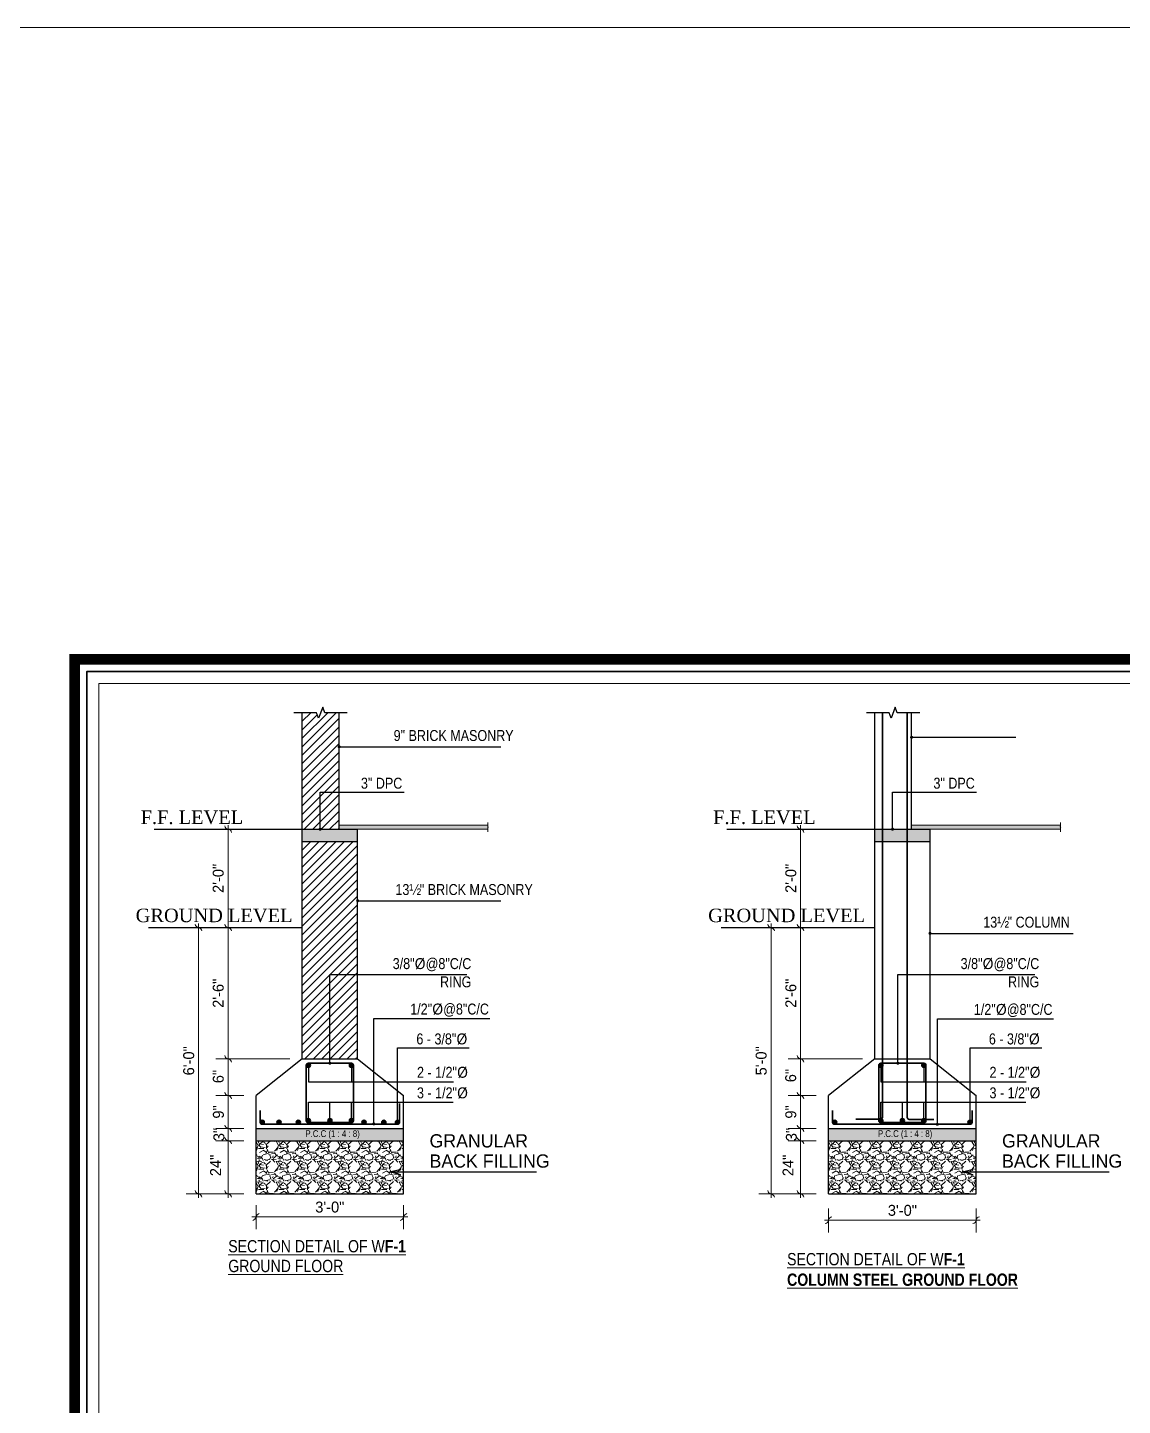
# Model space of a CAD drawing. Header units: inches. Extents: x 77090 to 90659, y -228139 to -226123.
# Drawn here: x 80750 to 81551, y -227131 to -226123 of the extents above; entities that cross this region are included whole.
import ezdxf

# ---------------------------------------------------------------- set-up
doc = ezdxf.new("R2010")
doc.units = ezdxf.units.IN
doc.header["$LTSCALE"] = 15
doc.header["$MEASUREMENT"] = 0
doc.header["$PDMODE"] = 66
doc.linetypes.add('ACAD_ISO02W100', pattern=[15, 12, -3])
doc.layers.get('0').update_dxf_attribs({"lineweight": 25})
doc.layers.get('Defpoints').update_dxf_attribs({"lineweight": 25})
for name, color, linetype, lineweight in [('DIM', 42, 'Continuous', 13), ('doted1', 30, 'ACAD_ISO02W100', 13), ('HACH', 8, 'Continuous', 13), ('level', 7, 'Continuous', 13), ('P-BEAM', 3, 'Continuous', 25), ('STEEL', 211, 'Continuous', 35), ('TEXTS', 41, 'Continuous', 13)]:
    doc.layers.add(name, color=color, linetype=linetype, lineweight=lineweight)
doc.styles.add('ADE', font='', dxfattribs={"height": 6})
doc.styles.get("Standard").update_dxf_attribs({"font": 'trebuc.ttf'})
doc.styles.add('style10', font='stylu.ttf', dxfattribs={"height": 12})
doc.styles.add('XFINE', font='romans.shx')
doc.styles.get('ADE').set_extended_font_data('Arial Rounded MT Bold')
doc.dimstyles.new('DIM100', dxfattribs={"dimscale": 0, "dimtxt": 9, "dimasz": 9, "dimexe": 0, "dimexo": 0, "dimgap": 2, "dimtad": 1, "dimrnd": 0.25, "dimzin": 1, "dimdsep": 46, "dimlunit": 4, "dimtxsty": 'Standard', "dimblk": 'INTEGRAL', "dimcen": 0.0625, "dimdle": 1, "dimse1": 1, "dimse2": 1, "dimclrd": 256, "dimclrt": 7, "dimadec": 0, "dimazin": 0, "dimtfac": 0.5, "dimtix": 1, "dimtmove": 1, "dimatfit": 3, "dimldrblk": 'DOTSMALL', "dimfxl": 0, "dimtolj": 1, "dimtzin": 0, "dimarcsym": 0})
doc.dimstyles.new('Standard 1', dxfattribs={"dimtxt": 9, "dimasz": 8, "dimexe": 9, "dimexo": 9, "dimgap": 3, "dimtad": 1, "dimdec": 1, "dimlfac": -1, "dimzin": 3, "dimdsep": 46, "dimlunit": 4, "dimtxsty": 'XFINE', "dimblk": 'ARCHTICK', "dimcen": 0.09, "dimdle": 9, "dimclrd": 42, "dimclre": 6, "dimclrt": 7, "dimadec": 0, "dimazin": 0, "dimtfac": 1, "dimtdec": 1, "dimtofl": 0, "dimtmove": 2, "dimatfit": 3, "dimldrblk": 'ARCHTICK', "dimfxl": 0, "dimtolj": 1, "dimtzin": 0, "dimlwd": -1, "dimlwe": -1, "dimarcsym": 0})
doc.dimstyles.new('STANDARD$7', dxfattribs={"dimtxt": 2, "dimasz": 3, "dimexe": 2, "dimexo": 1, "dimgap": 0.5, "dimtad": 3, "dimzin": 3, "dimdsep": 46, "dimlunit": 4, "dimtxsty": 'Standard', "dimcen": 0.0625, "dimclrd": 256, "dimclre": 256, "dimclrt": 256, "dimadec": 0, "dimazin": 0, "dimtfac": 1, "dimtmove": 0, "dimatfit": 3, "dimfxl": 0, "dimtolj": 1, "dimtzin": 0, "dimarcsym": 0})

# ---------------------------------------------------------------- blocks, each defined once
blk = doc.blocks.new('_Integral')
at = {"color": 0, "linetype": 'ByBlock', "lineweight": -2}
for centre, start, end in [((0.44, -0.09), 102, 168), ((-0.44, 0.09), 282, 348)]:
    blk.add_arc(centre, 0.454, start, end, dxfattribs=at)
blk = doc.blocks.new('*D58')
at = {"layer": 'Defpoints', "color": 0}
for p in [(81336.3, -226977.9), (81444.3, -226977.9), (81444.3, -226995.5)]:
    blk.add_point(p, dxfattribs=at)
at = {"layer": 'DIM'}
for p, q in [((81336.3, -226986.9), (81336.3, -227004.5)), ((81444.3, -226986.9), (81444.3, -227004.5))]:
    blk.add_line(p, q, dxfattribs=at)
at = {"layer": 'DIM', "color": 42}
blk.add_line((81333.3, -226995.5), (81447.3, -226995.5), dxfattribs=at)
at = {"layer": 'DIM', "color": 42, "xscale": 7, "yscale": 7, "zscale": 7, "rotation": 180}
blk.add_blockref('_Integral', (81336.3, -226995.5), dxfattribs=at)
at = {"layer": 'DIM', "color": 42, "xscale": 7, "yscale": 7, "zscale": 7}
blk.add_blockref('_Integral', (81444.3, -226995.5), dxfattribs=at)
at = {"layer": 'DIM', "color": 7, "insert": (81390.3, -226988.4), "char_height": 12, "attachment_point": 5, "style": 'style10'}
blk.add_mtext('\\A1;{\\H0.66667x;3\'-0"}', dxfattribs=at)
blk = doc.blocks.new('_ArchTick')
at = {"color": 0, "linetype": 'ByBlock', "lineweight": 5, "const_width": 0.15}
blk.add_lwpolyline([(-0.5, -0.5), (0.5, 0.5)], dxfattribs=at)
blk = doc.blocks.new('*D107')
at = {"layer": 'Defpoints', "color": 0}
for p in [(81315.8, -226928.4), (81336.3, -226928.4), (81336.3, -226937.4)]:
    blk.add_point(p, dxfattribs=at)
at = {"layer": 'DIM', "color": 42}
blk.add_line((81315.8, -226940.4), (81315.8, -226925.4), dxfattribs=at)
at = {"layer": 'DIM'}
for p, q in [((81327.3, -226928.4), (81306.8, -226928.4)), ((81327.3, -226937.4), (81306.8, -226937.4))]:
    blk.add_line(p, q, dxfattribs=at)
at = {"layer": 'DIM', "color": 42, "xscale": 7, "yscale": 7, "zscale": 7}
for p, rotation in [((81315.8, -226928.4), 90), ((81315.8, -226937.4), 270)]:
    blk.add_blockref('_Integral', p, dxfattribs=dict(at, rotation=rotation))
at = {"layer": 'DIM', "color": 7, "insert": (81309.1, -226932.9), "char_height": 12, "attachment_point": 5, "rotation": 90, "style": 'style10'}
blk.add_mtext('\\A1;{\\H0.66667x;3"}', dxfattribs=at)
blk = doc.blocks.new('*D108')
at = {"layer": 'Defpoints', "color": 0}
for p in [(81315.8, -226904.4), (81336.3, -226904.4), (81336.3, -226928.4)]:
    blk.add_point(p, dxfattribs=at)
at = {"layer": 'DIM'}
for p, q in [((81327.3, -226904.4), (81306.8, -226904.4)), ((81327.3, -226928.4), (81306.8, -226928.4))]:
    blk.add_line(p, q, dxfattribs=at)
at = {"layer": 'DIM', "color": 42}
blk.add_line((81315.8, -226931.4), (81315.8, -226901.4), dxfattribs=at)
at = {"layer": 'DIM', "color": 42, "xscale": 7, "yscale": 7, "zscale": 7}
for p, rotation in [((81315.8, -226904.4), 90), ((81315.8, -226928.4), 270)]:
    blk.add_blockref('_Integral', p, dxfattribs=dict(at, rotation=rotation))
at = {"layer": 'DIM', "color": 7, "insert": (81308.7, -226916.4), "char_height": 12, "attachment_point": 5, "rotation": 90, "style": 'style10'}
blk.add_mtext('\\A1;{\\H0.66667x;9"}', dxfattribs=at)
blk = doc.blocks.new('*D109')
at = {"layer": 'Defpoints', "color": 0}
for p in [(81315.8, -226877.6), (81370, -226877.6), (81336.3, -226904.4)]:
    blk.add_point(p, dxfattribs=at)
at = {"layer": 'DIM', "color": 42}
blk.add_line((81315.8, -226907.4), (81315.8, -226874.6), dxfattribs=at)
at = {"layer": 'DIM'}
for p, q in [((81361, -226877.6), (81306.8, -226877.6)), ((81327.3, -226904.4), (81306.8, -226904.4))]:
    blk.add_line(p, q, dxfattribs=at)
at = {"layer": 'DIM', "color": 42, "xscale": 7, "yscale": 7, "zscale": 7}
for p, rotation in [((81315.8, -226877.6), 90), ((81315.8, -226904.4), 270)]:
    blk.add_blockref('_Integral', p, dxfattribs=dict(at, rotation=rotation))
at = {"layer": 'DIM', "color": 7, "insert": (81308.6, -226889.8), "char_height": 12, "attachment_point": 5, "rotation": 90, "style": 'style10'}
blk.add_mtext('\\A1;{\\H0.66667x;6"}', dxfattribs=at)
blk = doc.blocks.new('*D110')
at = {"layer": 'Defpoints', "color": 0}
for p in [(81315.8, -226781.6), (81370, -226781.6), (81370, -226877.6)]:
    blk.add_point(p, dxfattribs=at)
at = {"layer": 'DIM'}
for p, q in [((81361, -226781.6), (81306.8, -226781.6)), ((81361, -226877.6), (81306.8, -226877.6))]:
    blk.add_line(p, q, dxfattribs=at)
at = {"layer": 'DIM', "color": 42}
blk.add_line((81315.8, -226880.6), (81315.8, -226778.6), dxfattribs=at)
at = {"layer": 'DIM', "color": 42, "xscale": 7, "yscale": 7, "zscale": 7}
for p, rotation in [((81315.8, -226781.6), 90), ((81315.8, -226877.6), 270)]:
    blk.add_blockref('_Integral', p, dxfattribs=dict(at, rotation=rotation))
at = {"layer": 'DIM', "color": 7, "insert": (81308.7, -226829.6), "char_height": 12, "attachment_point": 5, "rotation": 90, "style": 'style10'}
blk.add_mtext('\\A1;{\\H0.66667x;2\'-6"}', dxfattribs=at)
blk = doc.blocks.new('*D111')
at = {"layer": 'Defpoints', "color": 0}
for p in [(81315.8, -226709.6), (81370, -226709.6), (81370, -226781.6)]:
    blk.add_point(p, dxfattribs=at)
at = {"layer": 'DIM'}
for p, q in [((81361, -226709.6), (81306.8, -226709.6)), ((81361, -226781.6), (81306.8, -226781.6))]:
    blk.add_line(p, q, dxfattribs=at)
at = {"layer": 'DIM', "color": 42}
blk.add_line((81315.8, -226784.6), (81315.8, -226706.6), dxfattribs=at)
at = {"layer": 'DIM', "color": 42, "xscale": 7, "yscale": 7, "zscale": 7}
for p, rotation in [((81315.8, -226709.6), 90), ((81315.8, -226781.6), 270)]:
    blk.add_blockref('_Integral', p, dxfattribs=dict(at, rotation=rotation))
at = {"layer": 'DIM', "color": 7, "insert": (81308.7, -226745.6), "char_height": 12, "attachment_point": 5, "rotation": 90, "style": 'style10'}
blk.add_mtext('\\A1;{\\H0.66667x;2\'-0"}', dxfattribs=at)
blk = doc.blocks.new('*D59')
at = {"layer": 'Defpoints', "color": 0}
for p in [(81294.2, -226781.6), (81333.9, -226781.6), (81336.3, -226976.3)]:
    blk.add_point(p, dxfattribs=at)
at = {"layer": 'DIM'}
for p, q in [((81324.9, -226781.6), (81285.2, -226781.6)), ((81327.3, -226976.3), (81285.2, -226976.3))]:
    blk.add_line(p, q, dxfattribs=at)
at = {"layer": 'DIM', "color": 42}
blk.add_line((81294.2, -226979.3), (81294.2, -226778.6), dxfattribs=at)
at = {"layer": 'DIM', "color": 42, "xscale": 7, "yscale": 7, "zscale": 7}
for p, rotation in [((81294.2, -226781.6), 90), ((81294.2, -226976.3), 270)]:
    blk.add_blockref('_Integral', p, dxfattribs=dict(at, rotation=rotation))
at = {"layer": 'DIM', "color": 7, "insert": (81287, -226879), "char_height": 12, "attachment_point": 5, "rotation": 90, "style": 'style10'}
blk.add_mtext('\\A1;{\\H0.66667x;5\'-0"}', dxfattribs=at)
blk = doc.blocks.new('*D60')
at = {"layer": 'Defpoints', "color": 0}
for p in [(80917.3, -226975.5), (81025.3, -226975.5), (81025.3, -226993.2)]:
    blk.add_point(p, dxfattribs=at)
at = {"layer": 'DIM'}
for p, q in [((80917.3, -226984.5), (80917.3, -227002.2)), ((81025.3, -226984.5), (81025.3, -227002.2))]:
    blk.add_line(p, q, dxfattribs=at)
at = {"layer": 'DIM', "color": 42}
blk.add_line((80914.3, -226993.2), (81028.3, -226993.2), dxfattribs=at)
at = {"layer": 'DIM', "color": 42, "xscale": 7, "yscale": 7, "zscale": 7, "rotation": 180}
blk.add_blockref('_Integral', (80917.3, -226993.2), dxfattribs=at)
at = {"layer": 'DIM', "color": 42, "xscale": 7, "yscale": 7, "zscale": 7}
blk.add_blockref('_Integral', (81025.3, -226993.2), dxfattribs=at)
at = {"layer": 'DIM', "color": 7, "insert": (80971.3, -226986), "char_height": 12, "attachment_point": 5, "style": 'style10'}
blk.add_mtext('\\A1;{\\H0.66667x;3\'-0"}', dxfattribs=at)
blk = doc.blocks.new('*D112')
at = {"layer": 'Defpoints', "color": 0}
for p in [(80896.9, -226928.4), (80917.3, -226928.4), (80917.3, -226937.4)]:
    blk.add_point(p, dxfattribs=at)
at = {"layer": 'DIM', "color": 42}
blk.add_line((80896.9, -226940.4), (80896.9, -226925.4), dxfattribs=at)
at = {"layer": 'DIM'}
for p, q in [((80908.3, -226928.4), (80887.9, -226928.4)), ((80908.3, -226937.4), (80887.9, -226937.4))]:
    blk.add_line(p, q, dxfattribs=at)
at = {"layer": 'DIM', "color": 42, "xscale": 7, "yscale": 7, "zscale": 7}
for p, rotation in [((80896.9, -226928.4), 90), ((80896.9, -226937.4), 270)]:
    blk.add_blockref('_Integral', p, dxfattribs=dict(at, rotation=rotation))
at = {"layer": 'DIM', "color": 7, "insert": (80890.2, -226932.9), "char_height": 12, "attachment_point": 5, "rotation": 90, "style": 'style10'}
blk.add_mtext('\\A1;{\\H0.66667x;3"}', dxfattribs=at)
blk = doc.blocks.new('*D113')
at = {"layer": 'Defpoints', "color": 0}
for p in [(80896.9, -226904.4), (80917.3, -226904.4), (80917.3, -226928.4)]:
    blk.add_point(p, dxfattribs=at)
at = {"layer": 'DIM'}
for p, q in [((80908.3, -226904.4), (80887.9, -226904.4)), ((80908.3, -226928.4), (80887.9, -226928.4))]:
    blk.add_line(p, q, dxfattribs=at)
at = {"layer": 'DIM', "color": 42}
blk.add_line((80896.9, -226931.4), (80896.9, -226901.4), dxfattribs=at)
at = {"layer": 'DIM', "color": 42, "xscale": 7, "yscale": 7, "zscale": 7}
for p, rotation in [((80896.9, -226904.4), 90), ((80896.9, -226928.4), 270)]:
    blk.add_blockref('_Integral', p, dxfattribs=dict(at, rotation=rotation))
at = {"layer": 'DIM', "color": 7, "insert": (80889.8, -226916.4), "char_height": 12, "attachment_point": 5, "rotation": 90, "style": 'style10'}
blk.add_mtext('\\A1;{\\H0.66667x;9"}', dxfattribs=at)
blk = doc.blocks.new('*D114')
at = {"layer": 'Defpoints', "color": 0}
for p in [(80896.9, -226877.6), (80951.1, -226877.6), (80917.3, -226904.4)]:
    blk.add_point(p, dxfattribs=at)
at = {"layer": 'DIM', "color": 42}
blk.add_line((80896.9, -226907.4), (80896.9, -226874.6), dxfattribs=at)
at = {"layer": 'DIM'}
for p, q in [((80942.1, -226877.6), (80887.9, -226877.6)), ((80908.3, -226904.4), (80887.9, -226904.4))]:
    blk.add_line(p, q, dxfattribs=at)
at = {"layer": 'DIM', "color": 42, "xscale": 7, "yscale": 7, "zscale": 7}
for p, rotation in [((80896.9, -226877.6), 90), ((80896.9, -226904.4), 270)]:
    blk.add_blockref('_Integral', p, dxfattribs=dict(at, rotation=rotation))
at = {"layer": 'DIM', "color": 7, "insert": (80889.7, -226890.5), "char_height": 12, "attachment_point": 5, "rotation": 90, "style": 'style10'}
blk.add_mtext('\\A1;{\\H0.66667x;6"}', dxfattribs=at)
blk = doc.blocks.new('*D115')
at = {"layer": 'Defpoints', "color": 0}
for p in [(80896.9, -226781.6), (80951.1, -226781.6), (80951.1, -226877.6)]:
    blk.add_point(p, dxfattribs=at)
at = {"layer": 'DIM'}
for p, q in [((80942.1, -226781.6), (80887.9, -226781.6)), ((80942.1, -226877.6), (80887.9, -226877.6))]:
    blk.add_line(p, q, dxfattribs=at)
at = {"layer": 'DIM', "color": 42}
blk.add_line((80896.9, -226880.6), (80896.9, -226778.6), dxfattribs=at)
at = {"layer": 'DIM', "color": 42, "xscale": 7, "yscale": 7, "zscale": 7}
for p, rotation in [((80896.9, -226781.6), 90), ((80896.9, -226877.6), 270)]:
    blk.add_blockref('_Integral', p, dxfattribs=dict(at, rotation=rotation))
at = {"layer": 'DIM', "color": 7, "insert": (80889.7, -226829.6), "char_height": 12, "attachment_point": 5, "rotation": 90, "style": 'style10'}
blk.add_mtext('\\A1;{\\H0.66667x;2\'-6"}', dxfattribs=at)
blk = doc.blocks.new('*D116')
at = {"layer": 'Defpoints', "color": 0}
for p in [(80896.9, -226709.6), (80951.1, -226709.6), (80951.1, -226781.6)]:
    blk.add_point(p, dxfattribs=at)
at = {"layer": 'DIM'}
for p, q in [((80942.1, -226709.6), (80887.9, -226709.6)), ((80942.1, -226781.6), (80887.9, -226781.6))]:
    blk.add_line(p, q, dxfattribs=at)
at = {"layer": 'DIM', "color": 42}
blk.add_line((80896.9, -226784.6), (80896.9, -226706.6), dxfattribs=at)
at = {"layer": 'DIM', "color": 42, "xscale": 7, "yscale": 7, "zscale": 7}
for p, rotation in [((80896.9, -226709.6), 90), ((80896.9, -226781.6), 270)]:
    blk.add_blockref('_Integral', p, dxfattribs=dict(at, rotation=rotation))
at = {"layer": 'DIM', "color": 7, "insert": (80889.7, -226745.6), "char_height": 12, "attachment_point": 5, "rotation": 90, "style": 'style10'}
blk.add_mtext('\\A1;{\\H0.66667x;2\'-0"}', dxfattribs=at)
blk = doc.blocks.new('*D61')
at = {"layer": 'Defpoints', "color": 0}
for p in [(80875.3, -226781.6), (80915, -226781.6), (80917.3, -226976.3)]:
    blk.add_point(p, dxfattribs=at)
at = {"layer": 'DIM'}
for p, q in [((80906, -226781.6), (80866.3, -226781.6)), ((80908.3, -226976.3), (80866.3, -226976.3))]:
    blk.add_line(p, q, dxfattribs=at)
at = {"layer": 'DIM', "color": 42}
blk.add_line((80875.3, -226979.3), (80875.3, -226778.6), dxfattribs=at)
at = {"layer": 'DIM', "color": 42, "xscale": 7, "yscale": 7, "zscale": 7}
for p, rotation in [((80875.3, -226781.6), 90), ((80875.3, -226976.3), 270)]:
    blk.add_blockref('_Integral', p, dxfattribs=dict(at, rotation=rotation))
at = {"layer": 'DIM', "color": 7, "insert": (80868.1, -226879), "char_height": 12, "attachment_point": 5, "rotation": 90, "style": 'style10'}
blk.add_mtext('\\A1;{\\H0.66667x;6\'-0"}', dxfattribs=at)
blk = doc.blocks.new('*D404')
at = {"layer": 'Defpoints', "color": 0}
for p in [(80896.9, -226937.4), (80917.3, -226937.4), (80917.3, -226976.3)]:
    blk.add_point(p, dxfattribs=at)
at = {"layer": 'DIM', "color": 42}
blk.add_line((80896.9, -226979.3), (80896.9, -226934.4), dxfattribs=at)
at = {"layer": 'DIM'}
for p, q in [((80908.3, -226937.4), (80887.9, -226937.4)), ((80908.3, -226976.3), (80887.9, -226976.3))]:
    blk.add_line(p, q, dxfattribs=at)
at = {"layer": 'DIM', "color": 42, "xscale": 7, "yscale": 7, "zscale": 7}
for p, rotation in [((80896.9, -226937.4), 90), ((80896.9, -226976.3), 270)]:
    blk.add_blockref('_Integral', p, dxfattribs=dict(at, rotation=rotation))
at = {"layer": 'DIM', "color": 7, "insert": (80887.7, -226955.5), "char_height": 12, "attachment_point": 5, "rotation": 90, "style": 'style10'}
blk.add_mtext('\\A1;{\\H0.66667x;24"}', dxfattribs=at)
blk = doc.blocks.new('*D405')
at = {"layer": 'Defpoints', "color": 0}
for p in [(81315.8, -226937.4), (81336.3, -226937.4), (81336.3, -226976.3)]:
    blk.add_point(p, dxfattribs=at)
at = {"layer": 'DIM', "color": 42}
blk.add_line((81315.8, -226979.3), (81315.8, -226934.4), dxfattribs=at)
at = {"layer": 'DIM'}
for p, q in [((81327.3, -226937.4), (81306.8, -226937.4)), ((81327.3, -226976.3), (81306.8, -226976.3))]:
    blk.add_line(p, q, dxfattribs=at)
at = {"layer": 'DIM', "color": 42, "xscale": 7, "yscale": 7, "zscale": 7}
for p, rotation in [((81315.8, -226937.4), 90), ((81315.8, -226976.3), 270)]:
    blk.add_blockref('_Integral', p, dxfattribs=dict(at, rotation=rotation))
at = {"layer": 'DIM', "color": 7, "insert": (81306.6, -226955.5), "char_height": 12, "attachment_point": 5, "rotation": 90, "style": 'style10'}
blk.add_mtext('\\A1;{\\H0.66667x;24"}', dxfattribs=at)

msp = doc.modelspace()

# ---------------------------------------------------------------- hatches: boundary and pattern name
at = {"layer": 'HACH', "ltscale": 10}
h = msp.add_hatch(dxfattribs=at)
h.set_pattern_fill('ANSI31', color=256, scale=35, style=0)
h.set_pattern_definition([(45, (10509.353, -49170.5646), (-3.09359217, 3.09359217), [])])
h.paths.add_polyline_path([(80978.1, -226624.44), (80967.6, -226624.44), (80966.1, -226620.31), (80963.1, -226628.56), (80961.6, -226624.44), (80951.1, -226624.44), (80951.1, -226709.63), (80978.1, -226709.63)])
for points in [[(80991.6, -226709.63), (80951.1, -226709.63), (80951.1, -226718.63), (80991.6, -226718.63)], [(81087.02, -226706.63), (80978.1, -226706.63), (80978.1, -226709.63), (81087.02, -226709.63), (81087.02, -226708.13), (81086.68, -226708.01), (81087.02, -226707.88)], [(81410.53, -226709.63), (81370.03, -226709.63), (81370.03, -226718.63), (81410.53, -226718.63)], [(81505.95, -226706.63), (81397.03, -226706.63), (81397.03, -226709.63), (81505.95, -226709.63), (81505.95, -226708.13), (81505.61, -226708.01), (81505.95, -226707.88)]]:
    msp.add_hatch(color=256, dxfattribs=at).paths.add_polyline_path(points)
h = msp.add_hatch(dxfattribs=at)
h.set_pattern_fill('ANSI31', color=256, scale=35, style=0)
h.set_pattern_definition([(45, (-3261.2406, -37278.0993), (-3.09359217, 3.09359217), [])])
h.paths.add_polyline_path([(80991.6, -226718.63), (80951.1, -226718.63), (80951.1, -226877.63), (80991.6, -226877.63)])
h = msp.add_hatch(dxfattribs=at)
h.set_pattern_fill('AR-CONC', color=256, scale=0.5, style=0)
h.set_pattern_definition([(50, (9997.754, -49427.6532), (3.586300913, -0.313760675), [0.375, -4.125]), (355, (9997.754, -49427.6532), (-0.69375667, 3.76096067), [0.3, -3.3]), (100.4514, (9998.0528, -49427.6794), (2.89254691, 3.44719771), [0.31870095, -3.50571056]), (46.1842, (9997.754, -49426.653), (5.33620524, -0.82759507), [0.5625, -6.1875]), (96.6356, (9998.1986, -49426.722), (4.67331353, 4.87058935), [0.47805144, -5.258565]), (351.1842, (9997.754, -49426.653), (4.67330973, 4.870593), [0.45, -4.95]), (21, (9998.254, -49426.9032), (2.98453526, -2.013094453), [0.375, -4.125]), (326, (9998.254, -49426.9032), (1.21657666, 3.625750225), [0.3, -3.3]), (71.4514, (9998.5026, -49427.071), (4.20111314, 1.612652484), [0.31870095, -3.50571056]), (37.5, (9997.7539, -49427.6532), (0.060799277, 1.664469269), [0, -3.26, 0, -3.35, 0, -3.3125]), (7.5, (9997.7539, -49427.6532), (1.315347687, 1.97205856), [0, -1.91, 0, -3.185, 0, -1.2625]), (327.5, (9996.6389, -49427.6532), (2.669112181, -0.112774359), [0, -1.25, 0, -3.9, 0, -5.175]), (317.5, (9996.139, -49427.6532), (2.915930847, 0.500524912), [0, -1.625, 0, -2.59, 0, -3.675])])
h.paths.add_polyline_path([(81025.35, -226928.42), (80917.35, -226928.42), (80917.35, -226937.42), (81025.35, -226937.42)])
h.paths.add_polyline_path([(80940.02, -226937.73), (80994.9, -226937.73), (80994.9, -226927.41), (80940.02, -226927.41)], flags=9)
h = msp.add_hatch(dxfattribs=at)
h.set_pattern_fill('AR-CONC', color=256, scale=0.5, style=0)
h.set_pattern_definition([(50, (10416.6824, -49427.6532), (3.586300913, -0.313760675), [0.375, -4.125]), (355, (10416.6824, -49427.6532), (-0.69375667, 3.76096067), [0.3, -3.3]), (100.4514, (10416.9813, -49427.6794), (2.89254691, 3.44719771), [0.31870095, -3.50571056]), (46.1842, (10416.6824, -49426.653), (5.33620524, -0.82759507), [0.5625, -6.1875]), (96.6356, (10417.127, -49426.722), (4.67331353, 4.87058935), [0.47805144, -5.258565]), (351.1842, (10416.6824, -49426.653), (4.67330973, 4.870593), [0.45, -4.95]), (21, (10417.1824, -49426.9032), (2.98453526, -2.013094453), [0.375, -4.125]), (326, (10417.1824, -49426.9032), (1.21657666, 3.625750225), [0.3, -3.3]), (71.4514, (10417.431, -49427.071), (4.20111314, 1.612652484), [0.31870095, -3.50571056]), (37.5, (10416.6824, -49427.6532), (0.060799277, 1.664469269), [0, -3.26, 0, -3.35, 0, -3.3125]), (7.5, (10416.6824, -49427.6532), (1.315347687, 1.97205856), [0, -1.91, 0, -3.185, 0, -1.2625]), (327.5, (10415.5674, -49427.6532), (2.669112181, -0.112774359), [0, -1.25, 0, -3.9, 0, -5.175]), (317.5, (10415.0674, -49427.6532), (2.915930847, 0.500524912), [0, -1.625, 0, -2.59, 0, -3.675])])
h.paths.add_polyline_path([(81444.28, -226928.42), (81336.28, -226928.42), (81336.28, -226937.42), (81444.28, -226937.42)])
h.paths.add_polyline_path([(81358.95, -226937.73), (81413.82, -226937.73), (81413.82, -226927.41), (81358.95, -226927.41)], flags=9)
h = msp.add_hatch(dxfattribs=at)
h.set_pattern_fill('GRAVEL', color=256, scale=15, style=0)
h.set_pattern_definition([(228.0128, (10.8, 15), (-119.9999734824, -135.000020124), [2.01804, -199.78632]), (184.9697, (9.45, 13.5), (180.0000157728, 14.9998696051), [3.46302, -342.838875]), (132.5104, (6, 13.2), (149.9998607752, -165.000130108), [2.44182, -241.74048]), (267.2737, (0.15, 9.45), (14.999940266, 300.0000044246), [3.15357, -312.20337]), (292.8337, (0, 6.3), (-75.0001485816, 179.9999461767), [3.092325, -306.140595]), (357.2737, (1.2, 3.45), (-300.0000044246, 14.999940266), [3.15357, -312.20337]), (37.6942, (4.35, 3.3), (-195.0001101843, -149.9998560774), [4.170435, -412.872735]), (72.2553, (7.65, 5.85), (105.0001614406, 329.9999434686), [3.93732, -389.794815]), (121.4296, (8.85, 9.6), (-120.0001235126, 194.9999255474), [3.16425, -313.261095]), (175.2364, (7.2, 12.3), (165.000014195, -14.99987299), [3.61248, -177.011445]), (222.3974, (3.6, 12.6), (-180.0001102661, -164.9998812302), [4.67172, -462.500625]), (138.8141, (15, 9.3), (-105.000044202, 89.9999597), [1.594515, -157.85766]), (171.4692, (13.8, 10.35), (194.9999742722, -30.0001186506), [3.033555, -300.322665]), (225, (10.8, 10.8), (-2e-15, -15.00000464), [2.121315, -19.09188]), (203.1986, (9.75, 12.6), (74.99999596, 30.000019879), [1.14237, -113.094225]), (291.8014, (8.7, 12.15), (-14.999998658, 45.000004095), [1.615545, -79.16193]), (30.9638, (9.3, 10.65), (44.999970334, 30.000037253), [2.623935, -84.840345]), (161.5651, (11.55, 12), (30.00000652, -14.99997605), [1.897365, -45.536805]), (16.3895, (0, 12.15), (150.0000329762, 44.9998906473), [2.658, -263.142675]), (70.3462, (2.55, 12.9), (-59.9999287106, -165.000032034), [2.229915, -220.76112]), (293.1986, (11.55, 15), (-30.000019879, 74.99999596), [2.284725, -111.95187]), (343.6105, (12.45, 12.9), (-150.0000329762, 44.9998906473), [2.658, -263.142675]), (339.444, (0, 2.85), (-75.000027668, 29.999939946), [2.5632, -125.59686]), (294.7751, (2.4, 1.95), (-74.9998828387, 165.0000513276), [2.14767, -212.619645]), (66.8014, (11.7, 0), (30.000019879, 74.99999596), [2.284725, -111.95187]), (17.354, (12.6, 2.1), (-195.0000302865, -59.999917534), [2.514465, -248.93136]), (69.444, (4.35, 0), (-29.999939946, -75.000027668), [1.2816, -126.87846]), (101.3099, (10.8, 0), (-14.999964482, 60.000011283), [0.76485, -75.720435]), (165.9638, (10.65, 0.75), (45.00000819, -14.99997086), [3.092325, -58.75425]), (186.009, (7.65, 1.5), (149.9999962636, 14.9999897622), [2.86575, -283.708845]), (303.6901, (9.3, 9.3), (-15.00002002, 29.99999337), [2.16333, -51.919935]), (353.1572, (10.5, 7.5), (254.9999904822, -30.0001199689), [3.77691, -373.913445]), (60.9454, (14.25, 7.05), (-60.000000408, -105.0000057685), [1.54434, -152.89011]), (90, (15, 8.4), (-15, 15), [0.9, -14.1]), (120.2564, (7.35, 1.95), (59.999923302, -105.000036838), [2.08386, -206.3028]), (48.0128, (6.3, 3.75), (119.9999734824, 135.000020124), [4.03608, -197.76828]), (0, (9, 6.75), (15, 15), [3.9, -11.1]), (325.3048, (12.9, 6.75), (-149.9999138848, 105.000129144), [2.37171, -234.79911]), (254.0546, (14.85, 5.4), (-14.99999834, -60.0000019), [2.18403, -107.01762]), (207.646, (14.25, 3.3), (-284.9999371077, -150.0001156975), [3.555975, -352.04211]), (175.4261, (11.1, 1.65), (-195.0000083747, 14.9999220174), [3.761985, -372.43611])])
h.paths.add_polyline_path([(81025.35, -226937.42), (80917.35, -226937.42), (80917.35, -226976.35), (81025.35, -226976.35)])
h = msp.add_hatch(dxfattribs=at)
h.set_pattern_fill('GRAVEL', color=256, scale=15, style=0)
h.set_pattern_definition([(228.0128, (429.7285, 15), (-119.9999734824, -135.000020124), [2.01804, -199.78632]), (184.9697, (428.3785, 13.5), (180.0000157728, 14.9998696051), [3.46302, -342.838875]), (132.5104, (424.9285, 13.2), (149.9998607752, -165.000130108), [2.44182, -241.74048]), (267.2737, (419.0785, 9.45), (14.999940266, 300.0000044246), [3.15357, -312.20337]), (292.8337, (418.9285, 6.3), (-75.0001485816, 179.9999461767), [3.092325, -306.140595]), (357.2737, (420.1285, 3.45), (-300.0000044246, 14.999940266), [3.15357, -312.20337]), (37.6942, (423.2785, 3.3), (-195.0001101843, -149.9998560774), [4.170435, -412.872735]), (72.2553, (426.5785, 5.85), (105.0001614406, 329.9999434686), [3.93732, -389.794815]), (121.4296, (427.7785, 9.6), (-120.0001235126, 194.9999255474), [3.16425, -313.261095]), (175.2364, (426.1285, 12.3), (165.000014195, -14.99987299), [3.61248, -177.011445]), (222.3974, (422.5285, 12.6), (-180.0001102661, -164.9998812302), [4.67172, -462.500625]), (138.8141, (433.9285, 9.3), (-105.000044202, 89.9999597), [1.594515, -157.85766]), (171.4692, (432.7285, 10.35), (194.9999742722, -30.0001186506), [3.033555, -300.322665]), (225, (429.729, 10.8), (-2e-15, -15.00000464), [2.121315, -19.09188]), (203.1986, (428.6785, 12.6), (74.99999596, 30.000019879), [1.14237, -113.094225]), (291.8014, (427.6285, 12.15), (-14.999998658, 45.000004095), [1.615545, -79.16193]), (30.9638, (428.2285, 10.65), (44.999970334, 30.000037253), [2.623935, -84.840345]), (161.5651, (430.4785, 12), (30.00000652, -14.99997605), [1.897365, -45.536805]), (16.3895, (418.9285, 12.15), (150.0000329762, 44.9998906473), [2.658, -263.142675]), (70.3462, (421.4785, 12.9), (-59.9999287106, -165.000032034), [2.229915, -220.76112]), (293.1986, (430.4785, 15), (-30.000019879, 74.99999596), [2.284725, -111.95187]), (343.6105, (431.3785, 12.9), (-150.0000329762, 44.9998906473), [2.658, -263.142675]), (339.444, (418.9285, 2.85), (-75.000027668, 29.999939946), [2.5632, -125.59686]), (294.7751, (421.3285, 1.95), (-74.9998828387, 165.0000513276), [2.14767, -212.619645]), (66.8014, (430.6285, 0), (30.000019879, 74.99999596), [2.284725, -111.95187]), (17.354, (431.5285, 2.1), (-195.0000302865, -59.999917534), [2.514465, -248.93136]), (69.444, (423.2785, 0), (-29.999939946, -75.000027668), [1.2816, -126.87846]), (101.3099, (429.7285, 0), (-14.999964482, 60.000011283), [0.76485, -75.720435]), (165.9638, (429.5785, 0.75), (45.00000819, -14.99997086), [3.092325, -58.75425]), (186.009, (426.5785, 1.5), (149.9999962636, 14.9999897622), [2.86575, -283.708845]), (303.6901, (428.2285, 9.3), (-15.00002002, 29.99999337), [2.16333, -51.919935]), (353.1572, (429.4285, 7.5), (254.9999904822, -30.0001199689), [3.77691, -373.913445]), (60.9454, (433.1785, 7.05), (-60.000000408, -105.0000057685), [1.54434, -152.89011]), (90, (433.929, 8.4), (-15, 15), [0.9, -14.1]), (120.2564, (426.2785, 1.95), (59.999923302, -105.000036838), [2.08386, -206.3028]), (48.0128, (425.2285, 3.75), (119.9999734824, 135.000020124), [4.03608, -197.76828]), (0, (427.929, 6.75), (15, 15), [3.9, -11.1]), (325.3048, (431.8285, 6.75), (-149.9999138848, 105.000129144), [2.37171, -234.79911]), (254.0546, (433.7785, 5.4), (-14.99999834, -60.0000019), [2.18403, -107.01762]), (207.646, (433.1785, 3.3), (-284.9999371077, -150.0001156975), [3.555975, -352.04211]), (175.4261, (430.0285, 1.65), (-195.0000083747, 14.9999220174), [3.761985, -372.43611])])
h.paths.add_polyline_path([(81444.28, -226937.42), (81336.28, -226937.42), (81336.28, -226976.35), (81444.28, -226976.35)])
at = {"layer": 'STEEL'}
for points in [[(80957.1, -226882.29, 1), (80954.1, -226882.29, 1)], [(80988.6, -226882.29, 1), (80985.6, -226882.29, 1)], [(81376.03, -226882.29, 1), (81373.03, -226882.29, 1)], [(81407.53, -226882.29, 1), (81404.53, -226882.29, 1)], [(80923.35, -226923.92, 1), (80920.35, -226923.92, 1)], [(80935.63, -226923.92, 1), (80932.63, -226923.92, 1)], [(80949.77, -226923.92, 1), (80946.77, -226923.92, 1)], [(80957.1, -226922.7, 1), (80954.1, -226922.7, 1)], [(80972.88, -226922.7, 1), (80969.88, -226922.7, 1)], [(80988.6, -226922.7, 1), (80985.6, -226922.7, 1)], [(80997.79, -226923.92, 1), (80994.79, -226923.92, 1)], [(81012.32, -226923.92, 1), (81009.32, -226923.92, 1)], [(81022.35, -226923.92, 1), (81019.35, -226923.92, 1)], [(81342.28, -226923.92, 1), (81339.28, -226923.92, 1)], [(81376.03, -226922.7, 1), (81373.03, -226922.7, 1)], [(81391.81, -226922.7, 1), (81388.81, -226922.7, 1)], [(81407.53, -226922.7, 1), (81404.53, -226922.7, 1)], [(81441.28, -226923.92, 1), (81438.28, -226923.92, 1)]]:
    msp.add_hatch(color=256, dxfattribs=at).paths.add_polyline_path(points)

# ---------------------------------------------------------------- linework, layer by layer
at = {"layer": 'doted1', "linetype": 'ByBlock', "ltscale": 0.3, "const_width": 7.79}
msp.add_lwpolyline([(80784.71, -227702.72), (80784.71, -226585.45), (82365.35, -226585.45), (82365.35, -227702.72)], close=True, dxfattribs=at)
at = {"layer": 'HACH', "ltscale": 10}
for p, q in [((80978.1, -226706.63), (81087.02, -226706.63)), ((80978.1, -226709.63), (81087.02, -226709.63)), ((81397.03, -226706.63), (81505.95, -226706.63)), ((81397.03, -226709.63), (81505.95, -226709.63))]:
    msp.add_line(p, q, dxfattribs=at)
msp.add_lwpolyline([(77090.12, -226123.43), (90659.33, -226123.43), (90659.33, -228138.59), (77090.12, -228138.59)], close=True, dxfattribs=at)
at = {"layer": 'HACH', "linetype": 'Continuous', "ltscale": 10}
for points in [[(81087.02, -226711.63), (81087.02, -226708.38), (81087.37, -226708.26), (81086.68, -226708.01), (81087.02, -226707.88), (81087.02, -226704.63)], [(81505.95, -226711.63), (81505.95, -226708.38), (81506.29, -226708.26), (81505.61, -226708.01), (81505.95, -226707.88), (81505.95, -226704.63)]]:
    msp.add_lwpolyline(points, dxfattribs=at)
at = {"layer": 'level', "linetype": 'ByBlock', "lineweight": 35, "ltscale": 0.1}
msp.add_lwpolyline([(80793.55, -227693.88), (80793.55, -226594.3), (82356.5, -226594.3), (82356.5, -227693.88)], close=True, dxfattribs=at)
at = {"layer": 'level', "ltscale": 0.25}
msp.add_lwpolyline([(80802.4, -227685.03), (80802.4, -226603.14), (82347.65, -226603.14), (82347.65, -227685.03)], close=True, dxfattribs=at)
at = {"layer": 'P-BEAM', "ltscale": 0.1}
for p, q in [((80951.1, -226709.63), (80951.1, -226624.44)), ((80978.1, -226709.63), (80978.1, -226624.44)), ((81370.03, -226709.63), (81370.03, -226624.44)), ((81397.03, -226709.63), (81397.03, -226624.44)), ((80842.8, -226709.63), (80991.6, -226709.63)), ((80951.1, -226877.63), (80951.1, -226709.63)), ((80991.6, -226877.63), (80991.6, -226709.63)), ((81261.72, -226709.63), (81410.53, -226709.63)), ((81370.03, -226877.63), (81370.03, -226709.63)), ((81410.53, -226877.63), (81410.53, -226709.63)), ((80951.1, -226718.63), (80991.6, -226718.63)), ((81370.03, -226718.63), (81410.53, -226718.63)), ((80838.75, -226781.63), (80951.1, -226781.63)), ((81257.68, -226781.63), (81370.03, -226781.63)), ((80951.1, -226877.63), (80917.35, -226904.42)), ((80951.1, -226877.63), (80991.6, -226877.63)), ((80991.6, -226877.63), (81025.35, -226904.42)), ((81370.03, -226877.63), (81336.28, -226904.42)), ((81370.03, -226877.63), (81410.53, -226877.63)), ((81410.53, -226877.63), (81444.28, -226904.42)), ((80917.35, -226976.35), (80917.35, -226904.42)), ((81025.35, -226976.35), (81025.35, -226904.42)), ((81336.28, -226976.35), (81336.28, -226904.42)), ((81444.28, -226976.35), (81444.28, -226904.42)), ((80917.35, -226928.42), (81025.35, -226928.42)), ((81336.28, -226928.42), (81444.28, -226928.42)), ((80917.35, -226937.42), (81025.35, -226937.42)), ((81336.28, -226937.42), (81444.28, -226937.42)), ((80917.35, -226976.35), (81025.35, -226976.35)), ((81336.28, -226976.35), (81444.28, -226976.35))]:
    msp.add_line(p, q, dxfattribs=at)
for points in [[(80984.1, -226624.44), (80967.6, -226624.44), (80966.1, -226620.31), (80963.1, -226628.56), (80961.6, -226624.44), (80945.1, -226624.44)], [(81403.03, -226624.44), (81386.53, -226624.44), (81385.03, -226620.31), (81382.03, -226628.56), (81380.53, -226624.44), (81364.03, -226624.44)]]:
    msp.add_lwpolyline(points, dxfattribs=at)
at = {"layer": 'STEEL'}
for p, q in [((81375.72, -226920.28), (81375.72, -226624.44)), ((81393.88, -226920.37), (81393.88, -226624.44)), ((80954.1, -226922.7), (80954.1, -226882.29)), ((80987.1, -226880.79), (80955.6, -226880.79)), ((80988.6, -226922.7), (80988.6, -226882.29)), ((81373.03, -226922.7), (81373.03, -226882.29)), ((81406.03, -226880.79), (81374.53, -226880.79)), ((81407.53, -226922.7), (81407.53, -226882.29)), ((80920.35, -226923.92), (80920.35, -226915.4)), ((81022.35, -226923.92), (81022.35, -226910.1)), ((81339.28, -226923.92), (81339.28, -226915.4)), ((81441.28, -226923.92), (81441.28, -226915.4)), ((80921.85, -226925.42), (81020.85, -226925.42)), ((80987.1, -226924.2), (80955.6, -226924.2)), ((81340.78, -226925.42), (81439.78, -226925.42)), ((81356.25, -226921.78), (81374.22, -226921.78)), ((81406.03, -226924.2), (81374.53, -226924.2)), ((81413.35, -226921.87), (81395.38, -226921.87))]:
    msp.add_line(p, q, dxfattribs=at)
for centre in [(80955.6, -226882.29), (80987.1, -226882.29), (81374.53, -226882.29), (81406.03, -226882.29), (80921.85, -226923.92), (80934.13, -226923.92), (80948.27, -226923.92), (80955.6, -226922.7), (80971.38, -226922.7), (80987.1, -226922.7), (80996.29, -226923.92), (81010.82, -226923.92), (81020.85, -226923.92), (81340.78, -226923.92), (81374.53, -226922.7), (81390.31, -226922.7), (81406.03, -226922.7), (81439.78, -226923.92)]:
    msp.add_circle(centre, 1.5, dxfattribs=at)
for centre, start, end in [((80955.6, -226882.29), 90, 180), ((80987.1, -226882.29), 0, 90), ((81374.53, -226882.29), 90, 180), ((81406.03, -226882.29), 0, 90), ((80921.85, -226923.92), 180, 270), ((80955.6, -226922.7), 180, 270), ((80987.1, -226922.7), 270, 0), ((81020.85, -226923.92), 270, 0), ((81340.78, -226923.92), 180, 270), ((81374.53, -226922.7), 180, 270), ((81374.22, -226920.28), 270, 0), ((81395.38, -226920.37), 180, 270), ((81406.03, -226922.7), 270, 0), ((81439.78, -226923.92), 270, 0)]:
    msp.add_arc(centre, 1.5, start, end, dxfattribs=at)

# ---------------------------------------------------------------- texts
at = {"layer": 'TEXTS', "style": 'style10'}
for s, height, p in [('GRANULAR', 9.698, (81044.29, -226942.38)), ('GRANULAR', 9.698, (81463.22, -226942.38)), ('BACK FILLING ', 9.6976, (81044.29, -226957.13)), ('BACK FILLING ', 9.6976, (81463.22, -226957.13))]:
    msp.add_text(s, height=height, dxfattribs=at).set_placement(p)
at = {"layer": 'TEXTS', "width": 337.0428, "attachment_point": 3, "style": 'ADE'}
for s, insert, char_height in [('{\\fTechnic|b0|i0|c2|p2; 9" BRICK MASONRY}', (81105.79, -226637.13), 8), ('{\\fTechnic|b0|i0|c2|p2;3" DPC}', (81024.34, -226671.99), 8), ('{\\fTechnic|b0|i0|c2|p2;3" DPC}', (81443.27, -226671.99), 8), ('{\\fTimes New Roman|b0|i0|c0|p18;F.F. LEVEL}', (80907.92, -226695.95), 9.8806), ('{\\fTimes New Roman|b0|i0|c0|p18;F.F. LEVEL}', (81326.84, -226695.95), 9.8806), ('{\\fTechnic|b0|i0|c2|p2; 13½" BRICK MASONRY}', (81119.83, -226749.76), 8), ('{\\fTimes New Roman|b0|i0|c0|p18;GROUND LEVEL}', (80944.04, -226767.73), 9.8806), ('{\\fTimes New Roman|b0|i0|c0|p18;GROUND LEVEL}', (81362.97, -226767.73), 9.8806), ('{\\fTechnic|b0|i0|c2|p2; 13½" COLUMN }', (81512.81, -226773.61), 8), ('{\\fTechnic|b0|i0|c2|p2;3/8"\\fTrebuchet MS|b0|i0|c0|p34;Ø\\fTechnic|b0|i0|c2|p2;@8"C/C\\P                                                           RING                }', (81074.89, -226803.91), 8), ('{\\fTechnic|b0|i0|c2|p2;3/8"\\fTrebuchet MS|b0|i0|c0|p34;Ø\\fTechnic|b0|i0|c2|p2;@8"C/C\\P                                                           RING                }', (81490.48, -226803.91), 8), ('{\\fTechnic|b0|i0|c2|p2;1/2"\\fTrebuchet MS|b0|i0|c0|p34;%%C\\fTechnic|b0|i0|c2|p2;@8"C/C                }', (81087.73, -226837.15), 8), ('{\\fTechnic|b0|i0|c2|p2;1/2"\\fTrebuchet MS|b0|i0|c0|p34;%%C\\fTechnic|b0|i0|c2|p2;@8"C/C                }', (81500.16, -226837.42), 8), ('{\\fTechnic|b0|i0|c2|p2; 6 - 3/8"\\fTrebuchet MS|b0|i0|c0|p34;%%C\\fTechnic|b0|i0|c2|p2;                }', (81072.03, -226858.99), 8), ('{\\fTechnic|b0|i0|c2|p2; 6 - 3/8"\\fTrebuchet MS|b0|i0|c0|p34;%%C\\fTechnic|b0|i0|c2|p2;                }', (81490.96, -226858.99), 8), ('{\\fTechnic|b0|i0|c2|p2; 2 - 1/2"\\fTrebuchet MS|b0|i0|c0|p34;%%C\\fTechnic|b0|i0|c2|p2;                }', (81072.49, -226883.4), 8), ('{\\fTechnic|b0|i0|c2|p2; 2 - 1/2"\\fTrebuchet MS|b0|i0|c0|p34;%%C\\fTechnic|b0|i0|c2|p2;                }', (81491.42, -226883.4), 8), ('{\\fTechnic|b0|i0|c2|p2; 3 - 1/2"\\fTrebuchet MS|b0|i0|c0|p34;%%C\\fTechnic|b0|i0|c2|p2;                }', (81072.49, -226898.43), 8), ('{\\fTechnic|b0|i0|c2|p2; 3 - 1/2"\\fTrebuchet MS|b0|i0|c0|p34;%%C\\fTechnic|b0|i0|c2|p2;                }', (81491.42, -226898.43), 8), ('{\\fTechnic|b0|i0|c2|p2;P.C.C (1 : 4 : 8)                }', (80993.24, -226929.76), 5), ('{\\fTechnic|b0|i0|c2|p2;P.C.C (1 : 4 : 8)                }', (81412.17, -226929.76), 5)]:
    msp.add_mtext(s, dxfattribs=dict(at, insert=insert, char_height=char_height))
at = {"layer": 'TEXTS', "linetype": 'ByBlock', "char_height": 9, "width": 751.356, "attachment_point": 1, "style": 'ADE'}
for s, insert in [('{\\fTechnic|b0|i0|c2|p2;\\LSECTION DETAIL OF W\\fTechnic|b1|i0|c2|p2;F-1}', (80897.01, -227010.06)), ('{\\fTechnic|b0|i0|c2|p2;\\LGROUND FLOOR}', (80897.01, -227024.51)), ('{\\fTechnic|b0|i0|c2|p2;\\LSECTION DETAIL OF W\\fTechnic|b1|i0|c2|p2;F-1\\PCOLUMN STEEL GROUND FLOOR}', (81305.93, -227019.54))]:
    msp.add_mtext(s, dxfattribs=dict(at, insert=insert))

# ---------------------------------------------------------------- dimensions: what is measured, and where the dimension line sits
at = {"layer": 'DIM'}
for base, p1, p2, text, picture, middle in [((80896.88, -226709.63), (80951.1, -226781.63), (80951.1, -226709.63), '{\\H0.66667x;2\'-0"}', '*D116', (80889.74, -226745.63)), ((81315.81, -226709.63), (81370.03, -226781.63), (81370.03, -226709.63), '{\\H0.66667x;2\'-0"}', '*D111', (81308.67, -226745.63)), ((80875.27, -226781.63), (80917.35, -226976.35), (80914.99, -226781.63), '{\\H0.66667x;6\'-0"}', '*D61', (80868.09, -226878.99)), ((80896.88, -226781.63), (80951.1, -226877.63), (80951.1, -226781.63), '{\\H0.66667x;2\'-6"}', '*D115', (80889.74, -226829.63)), ((81294.2, -226781.63), (81336.28, -226976.35), (81333.92, -226781.63), '{\\H0.66667x;5\'-0"}', '*D59', (81287, -226878.99)), ((81315.81, -226781.63), (81370.03, -226877.63), (81370.03, -226781.63), '{\\H0.66667x;2\'-6"}', '*D110', (81308.66, -226829.63)), ((80896.88, -226904.42), (80917.35, -226928.42), (80917.35, -226904.42), '{\\H0.66667x;9"}', '*D113', (80889.75, -226916.42)), ((81315.81, -226904.42), (81336.28, -226928.42), (81336.28, -226904.42), '{\\H0.66667x;9"}', '*D108', (81308.68, -226916.42))]:
    dim = msp.add_linear_dim(base=base, p1=p1, p2=p2, angle=90, text=text, dimstyle='Standard 1', override={"dimasz": 7, "dimtxsty": 'style10', "dimblk1": 'Integral', "dimblk2": 'Integral', "dimsah": 1, "dimdle": 3, "dimclre": 256}, dxfattribs=at)
    dim.commit()
    dim.dimension.update_dxf_attribs({"geometry": picture, "text_midpoint": middle})
for base, p1, p2, text, picture, middle in [((80896.88, -226877.63), (80917.35, -226904.42), (80951.1, -226877.63), '{\\H0.66667x;6"}', '*D114', (80889.68, -226890.47)), ((81315.81, -226877.63), (81336.28, -226904.42), (81370.03, -226877.63), '{\\H0.66667x;6"}', '*D109', (81308.6, -226889.83)), ((80896.88, -226928.42), (80917.35, -226937.42), (80917.35, -226928.42), '{\\H0.66667x;3"}', '*D112', (80890.15, -226932.92)), ((81315.81, -226928.42), (81336.28, -226937.42), (81336.28, -226928.42), '{\\H0.66667x;3"}', '*D107', (81309.08, -226932.92)), ((80896.88, -226937.42), (80917.35, -226976.35), (80917.35, -226937.42), '{\\H0.66667x;24"}', '*D404', (80887.7, -226955.54)), ((81315.81, -226937.42), (81336.28, -226976.35), (81336.28, -226937.42), '{\\H0.66667x;24"}', '*D405', (81306.62, -226955.54))]:
    dim = msp.add_linear_dim(base=base, p1=p1, p2=p2, angle=90, text=text, dimstyle='Standard 1', override={"dimasz": 7, "dimtxsty": 'style10', "dimblk1": 'Integral', "dimblk2": 'Integral', "dimsah": 1, "dimdle": 3, "dimclre": 256}, dxfattribs=at)
    dim.commit()
    dim.dimension.update_dxf_attribs({"geometry": picture, "text_midpoint": middle, "dimtype": 128})
for base, p1, p2, picture, middle in [((81025.35, -226993.2), (80917.35, -226975.53), (81025.35, -226975.53), '*D60', (80971.35, -226986.03)), ((81444.28, -226995.53), (81336.28, -226977.86), (81444.28, -226977.86), '*D58', (81390.28, -226988.36))]:
    dim = msp.add_linear_dim(base=base, p1=p1, p2=p2, text='{\\H0.66667x;3\'-0"}', dimstyle='Standard 1', override={"dimasz": 7, "dimtxsty": 'style10', "dimblk1": 'Integral', "dimblk2": 'Integral', "dimsah": 1, "dimdle": 3, "dimclre": 256}, dxfattribs=at)
    dim.commit()
    dim.dimension.update_dxf_attribs({"geometry": picture, "text_midpoint": middle})

# ---------------------------------------------------------------- leaders
at = {"layer": 'TEXTS'}
for points, dimstyle, override in [([(81397.03, -226642.41), (81473.34, -226642.41)], 'DIM100', {"dimscale": 1, "dimtad": 0}), ([(80978.1, -226649.36), (81096.52, -226649.36)], 'DIM100', {"dimscale": 1, "dimtad": 0}), ([(80964.17, -226709.63), (80964.17, -226682.54), (81025.6, -226682.54)], 'DIM100', {"dimscale": 1, "dimasz": 9, "dimtad": 0}), ([(81383.1, -226709.63), (81383.1, -226682.54), (81444.53, -226682.54)], 'DIM100', {"dimscale": 1, "dimasz": 9, "dimtad": 0}), ([(80991.7, -226762), (81096.52, -226762)], 'DIM100', {"dimscale": 1, "dimtad": 0}), ([(81410.52, -226785.84), (81515.33, -226785.84)], 'DIM100', {"dimscale": 1, "dimtad": 0}), ([(80971.35, -226880.79), (80971.35, -226815.77), (81071.67, -226815.77)], 'DIM100', {"dimscale": 1, "dimtad": 0}), ([(81386.94, -226880.79), (81386.94, -226815.77), (81487.27, -226815.77)], 'DIM100', {"dimscale": 1, "dimtad": 0}), ([(81003.48, -226925.14), (81003.48, -226848.01), (81088.49, -226848.01)], 'DIM100', {"dimscale": 1, "dimtad": 0}), ([(81415.91, -226925.42), (81415.91, -226848.28), (81500.92, -226848.28)], 'DIM100', {"dimscale": 1, "dimtad": 0}), ([(81020.85, -226923.92), (81020.85, -226869.59), (81073.34, -226869.59)], 'DIM100', {"dimscale": 1, "dimtad": 0}), ([(81439.78, -226923.92), (81439.78, -226869.59), (81492.27, -226869.59)], 'DIM100', {"dimscale": 1, "dimtad": 0}), ([(80955.6, -226883.79), (80955.6, -226894.36), (81061.84, -226894.36)], 'DIM100', {"dimscale": 1, "dimasz": 3, "dimtad": 0}), ([(80987.1, -226883.79), (80987.1, -226894.36)], 'DIM100', {"dimscale": 1, "dimasz": 3, "dimtad": 0}), ([(81374.53, -226883.79), (81374.53, -226894.36), (81480.77, -226894.36)], 'DIM100', {"dimscale": 1, "dimasz": 3, "dimtad": 0}), ([(81406.03, -226883.79), (81406.03, -226894.36)], 'DIM100', {"dimscale": 1, "dimasz": 3, "dimtad": 0}), ([(80955.6, -226921.2), (80955.6, -226909.28), (81061.6, -226909.28)], 'DIM100', {"dimscale": 1, "dimasz": 3, "dimtad": 0}), ([(80971.38, -226921.2), (80971.38, -226909.28)], 'DIM100', {"dimscale": 1, "dimasz": 3, "dimtad": 0}), ([(80987.1, -226921.2), (80987.1, -226909.28)], 'DIM100', {"dimscale": 1, "dimasz": 3, "dimtad": 0}), ([(81374.53, -226921.2), (81374.53, -226909.28), (81480.53, -226909.28)], 'DIM100', {"dimscale": 1, "dimasz": 3, "dimtad": 0}), ([(81390.31, -226921.2), (81390.31, -226909.28)], 'DIM100', {"dimscale": 1, "dimasz": 3, "dimtad": 0}), ([(81406.03, -226921.2), (81406.03, -226909.28)], 'DIM100', {"dimscale": 1, "dimasz": 3, "dimtad": 0}), ([(81015.25, -226960.25), (81122.63, -226960.25)], 'STANDARD$7', {"dimtxt": 8, "dimasz": 8, "dimexe": 3, "dimexo": 3, "dimgap": 0.09, "dimtad": 0, "dimdec": 3, "dimzin": 0, "dimcen": 3, "dimdle": 3, "dimclrd": 0, "dimclre": 0, "dimclrt": 0, "dimtdec": 3, "dimtmove": 1, "dimldrblk": 'Open30', "dimfrac": 1}), ([(81434.18, -226960.25), (81541.56, -226960.25)], 'STANDARD$7', {"dimtxt": 8, "dimasz": 8, "dimexe": 3, "dimexo": 3, "dimgap": 0.09, "dimtad": 0, "dimdec": 3, "dimzin": 0, "dimcen": 3, "dimdle": 3, "dimclrd": 0, "dimclre": 0, "dimclrt": 0, "dimtdec": 3, "dimtmove": 1, "dimldrblk": 'Open30', "dimfrac": 1})]:
    msp.add_leader(points, dimstyle=dimstyle, override=override, dxfattribs=at)

doc.saveas('drawing.dxf')
